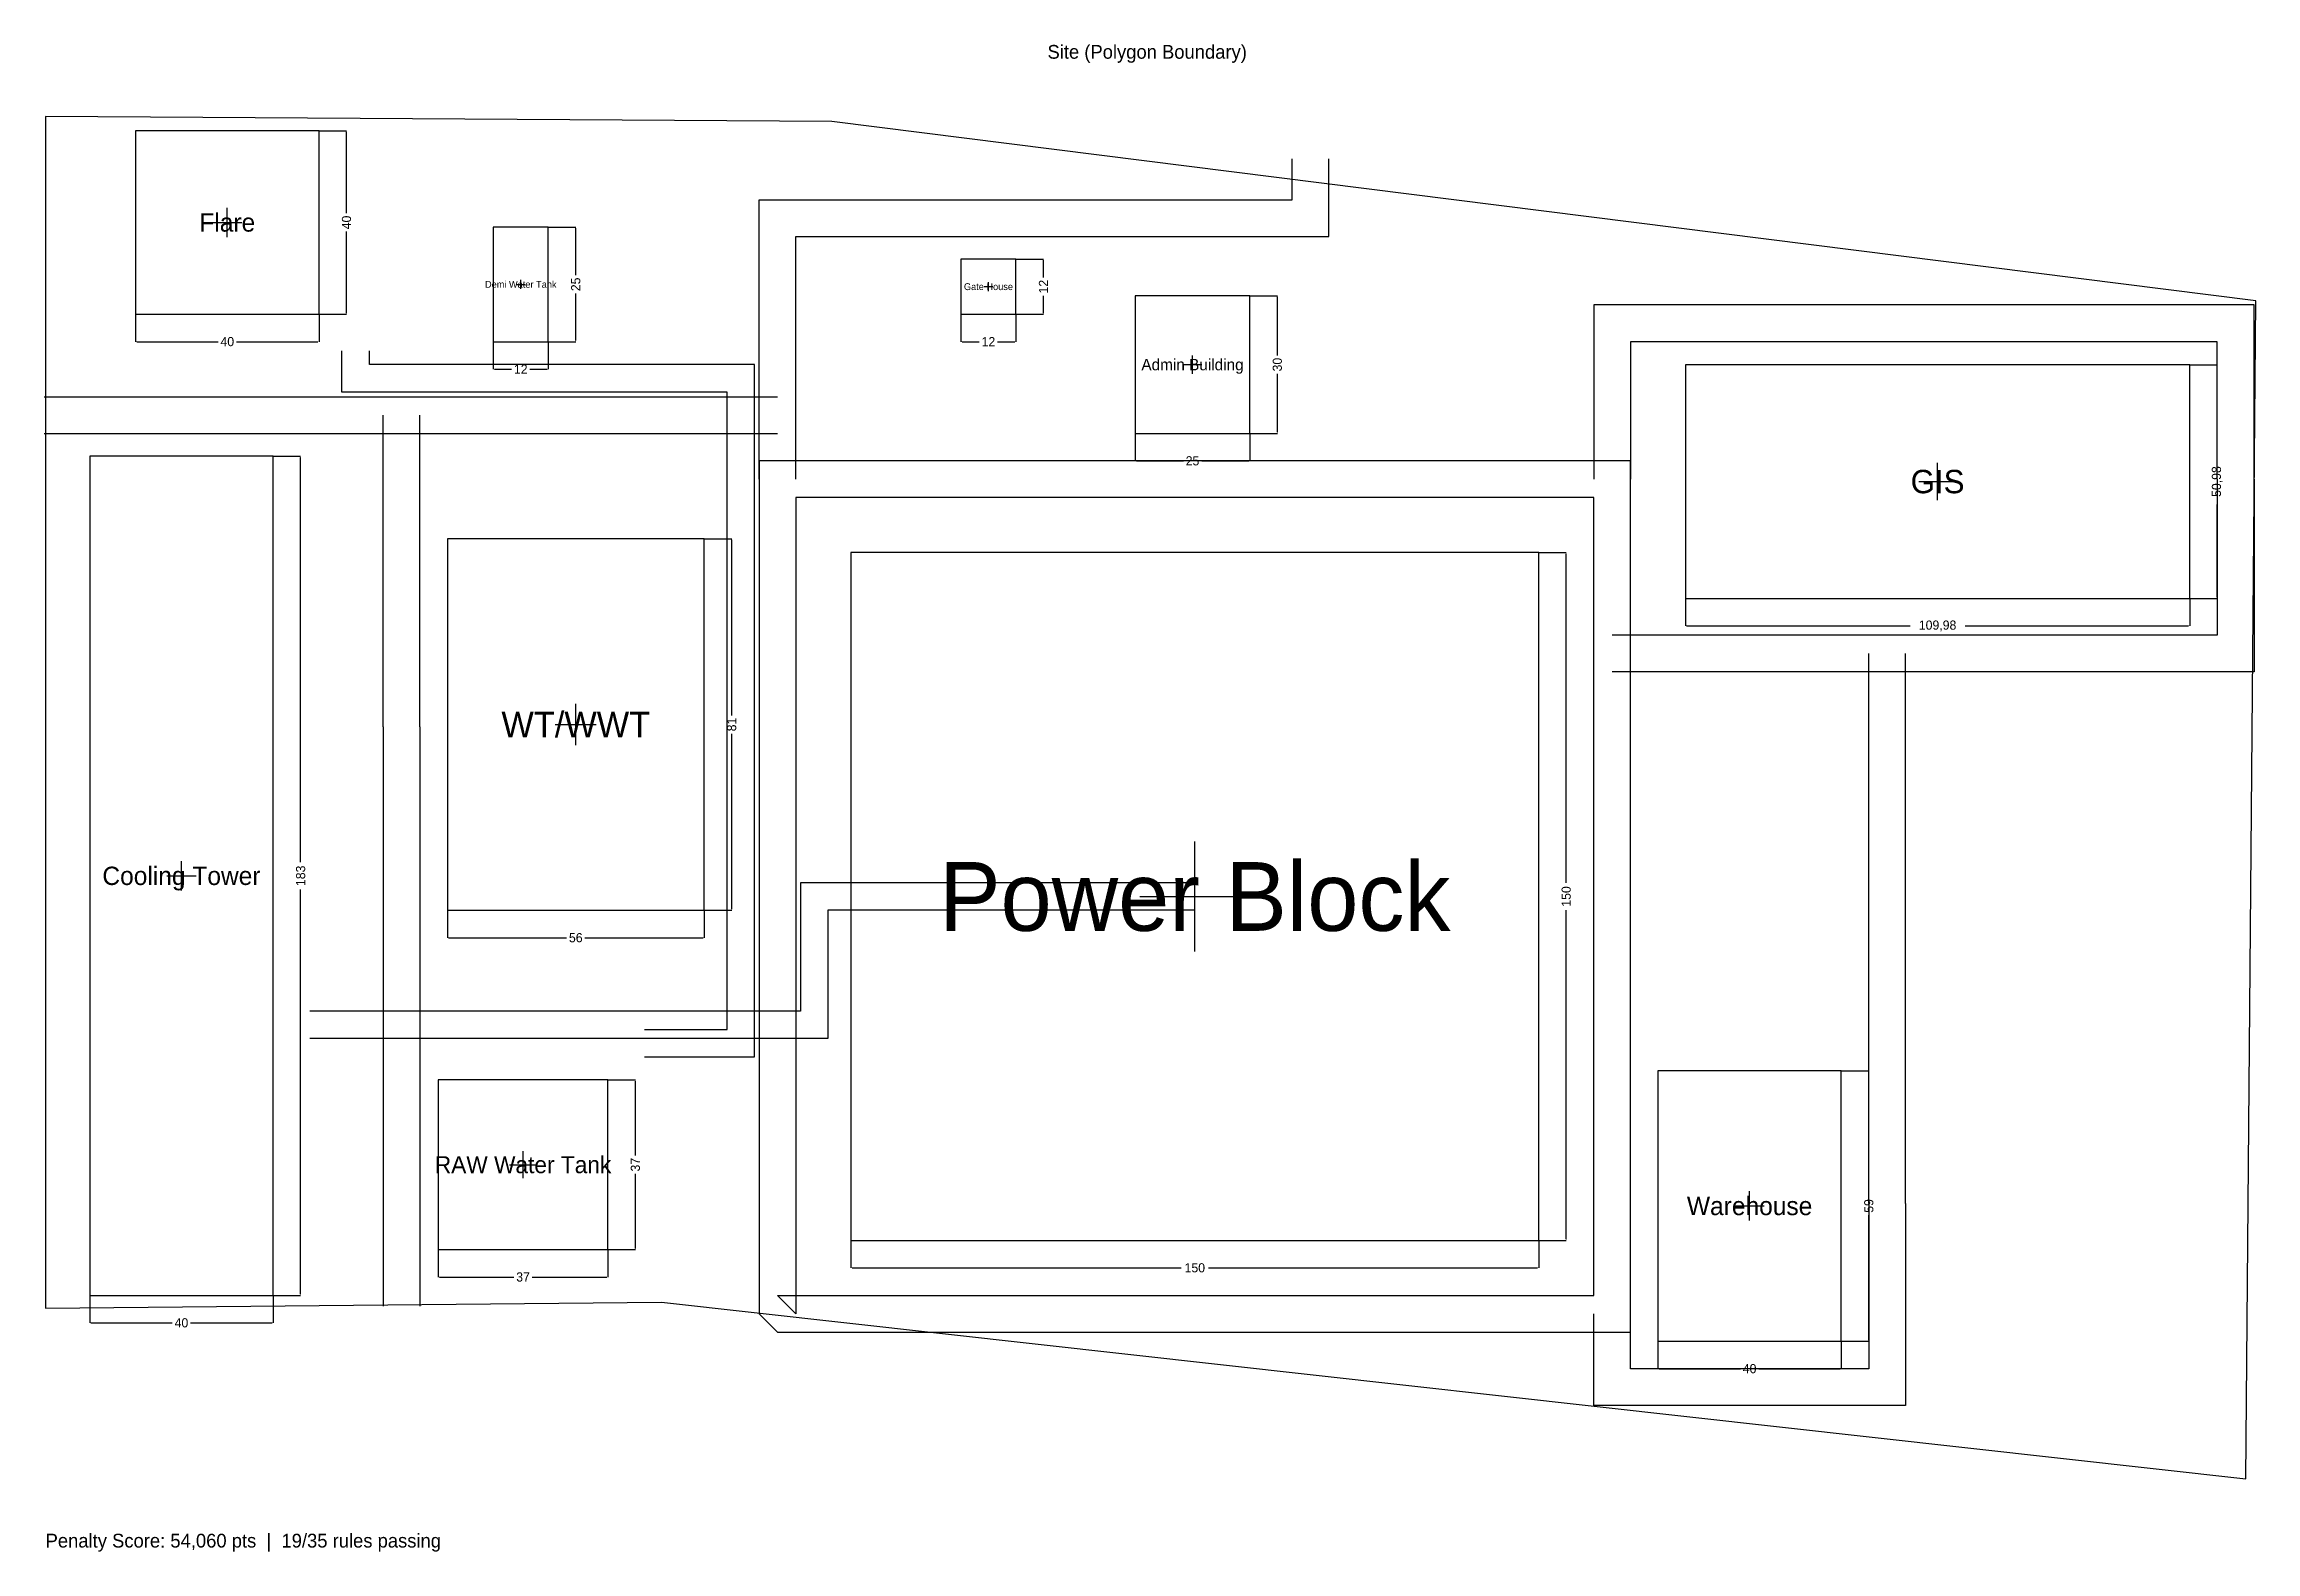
# Model space of a CAD drawing. Header units: metres. Extents: x -2 to 480, y -16 to 313.
import ezdxf
from ezdxf.enums import TextEntityAlignment as Align

# ---------------------------------------------------------------- set-up
doc = ezdxf.new("R2010")
doc.units = ezdxf.units.M
doc.linetypes.add('DASHED', pattern=[0.25, -0.25])
for name, color, linetype in [('ADMIN_BUILDING', 6, 'CONTINUOUS'), ('COOLING_TOWER', 3, 'CONTINUOUS'), ('DIMENSIONS', 8, 'CONTINUOUS'), ('FLARE', 30, 'CONTINUOUS'), ('GATE_HOUSE', 2, 'CONTINUOUS'), ('GIS', 5, 'CONTINUOUS'), ('LABELS', 7, 'CONTINUOUS'), ('PIPE_RACK', 8, 'DASHED'), ('POWER_BLOCK', 4, 'CONTINUOUS'), ('ROAD', 8, 'CONTINUOUS'), ('SITE_BOUNDARY', 7, 'CONTINUOUS'), ('WAREHOUSE', 6, 'CONTINUOUS'), ('WATER', 3, 'CONTINUOUS'), ('WT_WWT', 4, 'CONTINUOUS')]:
    doc.layers.add(name, color=color, linetype=linetype)
doc.dimstyles.get("Standard").update_dxf_attribs({"dimtxt": 2.5, "dimasz": 2.5, "dimexe": 1.25, "dimexo": 0.625, "dimtad": 1, "dimcen": 2.5, "dimazin": 3, "dimtfac": 1, "dimtmove": 0, "dimatfit": 3})

# ---------------------------------------------------------------- blocks, each defined once
blk = doc.blocks.new('_CLOSEDFILLED')
at = {"color": 0, "linetype": 'BYBLOCK'}
blk.add_solid([(-1, 0.2), (0, 0), (-1, -0.2)], dxfattribs=at)
blk = doc.blocks.new('*D1')
for p, q in [((198, 254), (198, 248)), ((210, 254), (210, 248)), ((198.25, 248), (202, 248)), ((206, 248), (209.75, 248))]:
    blk.add_line(p, q)
at = {"layer": 'Defpoints'}
for p in [(198, 254), (210, 254), (198, 248)]:
    blk.add_point(p, dxfattribs=at)
at = {"layer": 'DIMENSIONS', "xscale": 0.25, "yscale": 0.25, "rotation": 180}
blk.add_blockref('_CLOSEDFILLED', (198, 248), dxfattribs=at)
at = {"layer": 'DIMENSIONS', "xscale": 0.25, "yscale": 0.25}
blk.add_blockref('_CLOSEDFILLED', (210, 248), dxfattribs=at)
at = {"layer": 'DIMENSIONS', "insert": (204, 248), "char_height": 2, "attachment_point": 5}
blk.add_mtext('12', dxfattribs=at)
blk = doc.blocks.new('*D2')
for p, q in [((210, 266), (216, 266)), ((216, 262), (216, 265.75)), ((216, 254.25), (216, 258)), ((210, 254), (216, 254))]:
    blk.add_line(p, q)
at = {"layer": 'Defpoints'}
for p in [(210, 266), (210, 254), (216, 254)]:
    blk.add_point(p, dxfattribs=at)
at = {"layer": 'DIMENSIONS', "xscale": 0.25, "yscale": 0.25}
for p, rotation in [((216, 266), 90), ((216, 254), 270)]:
    blk.add_blockref('_CLOSEDFILLED', p, dxfattribs=dict(at, rotation=rotation))
at = {"layer": 'DIMENSIONS', "insert": (216, 260), "char_height": 2, "attachment_point": 5, "rotation": 90}
blk.add_mtext('12', dxfattribs=at)
blk = doc.blocks.new('*D3')
for p, q in [((356, 192), (356, 186)), ((465.984, 192), (465.984, 186)), ((356.25, 186), (404.992, 186)), ((416.992, 186), (465.734, 186))]:
    blk.add_line(p, q)
at = {"layer": 'Defpoints'}
for p in [(356, 192), (465.984, 192), (356, 186)]:
    blk.add_point(p, dxfattribs=at)
at = {"layer": 'DIMENSIONS', "xscale": 0.25, "yscale": 0.25, "rotation": 180}
blk.add_blockref('_CLOSEDFILLED', (356, 186), dxfattribs=at)
at = {"layer": 'DIMENSIONS', "xscale": 0.25, "yscale": 0.25}
blk.add_blockref('_CLOSEDFILLED', (465.984, 186), dxfattribs=at)
at = {"layer": 'DIMENSIONS', "insert": (410.992, 186), "char_height": 2, "attachment_point": 5}
blk.add_mtext('109,98', dxfattribs=at)
blk = doc.blocks.new('*D4')
for p, q in [((465.984, 242.984), (471.984, 242.984)), ((471.984, 222.492), (471.984, 242.734)), ((471.984, 192.25), (471.984, 212.492)), ((465.984, 192), (471.984, 192))]:
    blk.add_line(p, q)
at = {"layer": 'Defpoints'}
for p in [(465.984, 242.984), (465.984, 192), (471.984, 192)]:
    blk.add_point(p, dxfattribs=at)
at = {"layer": 'DIMENSIONS', "xscale": 0.25, "yscale": 0.25}
for p, rotation in [((471.984, 242.984), 90), ((471.984, 192), 270)]:
    blk.add_blockref('_CLOSEDFILLED', p, dxfattribs=dict(at, rotation=rotation))
at = {"layer": 'DIMENSIONS', "insert": (471.984, 217.492), "char_height": 2, "attachment_point": 5, "rotation": 90}
blk.add_mtext('50,98', dxfattribs=at)
blk = doc.blocks.new('*D5')
for p, q in [((84, 50), (84, 44)), ((121, 50), (121, 44)), ((84.25, 44), (100.5, 44)), ((104.5, 44), (120.75, 44))]:
    blk.add_line(p, q)
at = {"layer": 'Defpoints'}
for p in [(84, 50), (121, 50), (84, 44)]:
    blk.add_point(p, dxfattribs=at)
at = {"layer": 'DIMENSIONS', "xscale": 0.25, "yscale": 0.25, "rotation": 180}
blk.add_blockref('_CLOSEDFILLED', (84, 44), dxfattribs=at)
at = {"layer": 'DIMENSIONS', "xscale": 0.25, "yscale": 0.25}
blk.add_blockref('_CLOSEDFILLED', (121, 44), dxfattribs=at)
at = {"layer": 'DIMENSIONS', "insert": (102.5, 44), "char_height": 2, "attachment_point": 5}
blk.add_mtext('37', dxfattribs=at)
blk = doc.blocks.new('*D6')
for p, q in [((121, 87), (127, 87)), ((127, 70.5), (127, 86.75)), ((127, 50.25), (127, 66.5)), ((121, 50), (127, 50))]:
    blk.add_line(p, q)
at = {"layer": 'Defpoints'}
for p in [(121, 87), (121, 50), (127, 50)]:
    blk.add_point(p, dxfattribs=at)
at = {"layer": 'DIMENSIONS', "xscale": 0.25, "yscale": 0.25}
for p, rotation in [((127, 87), 90), ((127, 50), 270)]:
    blk.add_blockref('_CLOSEDFILLED', p, dxfattribs=dict(at, rotation=rotation))
at = {"layer": 'DIMENSIONS', "insert": (127, 68.5), "char_height": 2, "attachment_point": 5, "rotation": 90}
blk.add_mtext('37', dxfattribs=at)
blk = doc.blocks.new('*D7')
for p, q in [((174, 52), (174, 46)), ((324, 52), (324, 46)), ((174.25, 46), (246, 46)), ((252, 46), (323.75, 46))]:
    blk.add_line(p, q)
at = {"layer": 'Defpoints'}
for p in [(174, 52), (324, 52), (174, 46)]:
    blk.add_point(p, dxfattribs=at)
at = {"layer": 'DIMENSIONS', "xscale": 0.25, "yscale": 0.25, "rotation": 180}
blk.add_blockref('_CLOSEDFILLED', (174, 46), dxfattribs=at)
at = {"layer": 'DIMENSIONS', "xscale": 0.25, "yscale": 0.25}
blk.add_blockref('_CLOSEDFILLED', (324, 46), dxfattribs=at)
at = {"layer": 'DIMENSIONS', "insert": (249, 46), "char_height": 2, "attachment_point": 5}
blk.add_mtext('150', dxfattribs=at)
blk = doc.blocks.new('*D8')
for p, q in [((324, 202), (330, 202)), ((330, 130), (330, 201.75)), ((330, 52.25), (330, 124)), ((324, 52), (330, 52))]:
    blk.add_line(p, q)
at = {"layer": 'Defpoints'}
for p in [(324, 202), (324, 52), (330, 52)]:
    blk.add_point(p, dxfattribs=at)
at = {"layer": 'DIMENSIONS', "xscale": 0.25, "yscale": 0.25}
for p, rotation in [((330, 202), 90), ((330, 52), 270)]:
    blk.add_blockref('_CLOSEDFILLED', p, dxfattribs=dict(at, rotation=rotation))
at = {"layer": 'DIMENSIONS', "insert": (330, 127), "char_height": 2, "attachment_point": 5, "rotation": 90}
blk.add_mtext('150', dxfattribs=at)
blk = doc.blocks.new('*D9')
for p, q in [((18, 254), (18, 248)), ((58, 254), (58, 248)), ((18.25, 248), (36, 248)), ((40, 248), (57.75, 248))]:
    blk.add_line(p, q)
at = {"layer": 'Defpoints'}
for p in [(18, 254), (58, 254), (18, 248)]:
    blk.add_point(p, dxfattribs=at)
at = {"layer": 'DIMENSIONS', "xscale": 0.25, "yscale": 0.25, "rotation": 180}
blk.add_blockref('_CLOSEDFILLED', (18, 248), dxfattribs=at)
at = {"layer": 'DIMENSIONS', "xscale": 0.25, "yscale": 0.25}
blk.add_blockref('_CLOSEDFILLED', (58, 248), dxfattribs=at)
at = {"layer": 'DIMENSIONS', "insert": (38, 248), "char_height": 2, "attachment_point": 5}
blk.add_mtext('40', dxfattribs=at)
blk = doc.blocks.new('*D10')
for p, q in [((58, 294), (64, 294)), ((64, 276), (64, 293.75)), ((64, 254.25), (64, 272)), ((58, 254), (64, 254))]:
    blk.add_line(p, q)
at = {"layer": 'Defpoints'}
for p in [(58, 294), (58, 254), (64, 254)]:
    blk.add_point(p, dxfattribs=at)
at = {"layer": 'DIMENSIONS', "xscale": 0.25, "yscale": 0.25}
for p, rotation in [((64, 294), 90), ((64, 254), 270)]:
    blk.add_blockref('_CLOSEDFILLED', p, dxfattribs=dict(at, rotation=rotation))
at = {"layer": 'DIMENSIONS', "insert": (64, 274), "char_height": 2, "attachment_point": 5, "rotation": 90}
blk.add_mtext('40', dxfattribs=at)
blk = doc.blocks.new('*D11')
for p, q in [((8, 40), (8, 34)), ((48, 40), (48, 34)), ((8.25, 34), (26, 34)), ((30, 34), (47.75, 34))]:
    blk.add_line(p, q)
at = {"layer": 'Defpoints'}
for p in [(8, 40), (48, 40), (8, 34)]:
    blk.add_point(p, dxfattribs=at)
at = {"layer": 'DIMENSIONS', "xscale": 0.25, "yscale": 0.25, "rotation": 180}
blk.add_blockref('_CLOSEDFILLED', (8, 34), dxfattribs=at)
at = {"layer": 'DIMENSIONS', "xscale": 0.25, "yscale": 0.25}
blk.add_blockref('_CLOSEDFILLED', (48, 34), dxfattribs=at)
at = {"layer": 'DIMENSIONS', "insert": (28, 34), "char_height": 2, "attachment_point": 5}
blk.add_mtext('40', dxfattribs=at)
blk = doc.blocks.new('*D12')
for p, q in [((48, 223), (54, 223)), ((54, 134.5), (54, 222.75)), ((54, 40.25), (54, 128.5)), ((48, 40), (54, 40))]:
    blk.add_line(p, q)
at = {"layer": 'Defpoints'}
for p in [(48, 223), (48, 40), (54, 40)]:
    blk.add_point(p, dxfattribs=at)
at = {"layer": 'DIMENSIONS', "xscale": 0.25, "yscale": 0.25}
for p, rotation in [((54, 223), 90), ((54, 40), 270)]:
    blk.add_blockref('_CLOSEDFILLED', p, dxfattribs=dict(at, rotation=rotation))
at = {"layer": 'DIMENSIONS', "insert": (54, 131.5), "char_height": 2, "attachment_point": 5, "rotation": 90}
blk.add_mtext('183', dxfattribs=at)
blk = doc.blocks.new('*D13')
for p, q in [((86, 124), (86, 118)), ((142, 124), (142, 118)), ((86.25, 118), (112, 118)), ((116, 118), (141.75, 118))]:
    blk.add_line(p, q)
at = {"layer": 'Defpoints'}
for p in [(86, 124), (142, 124), (86, 118)]:
    blk.add_point(p, dxfattribs=at)
at = {"layer": 'DIMENSIONS', "xscale": 0.25, "yscale": 0.25, "rotation": 180}
blk.add_blockref('_CLOSEDFILLED', (86, 118), dxfattribs=at)
at = {"layer": 'DIMENSIONS', "xscale": 0.25, "yscale": 0.25}
blk.add_blockref('_CLOSEDFILLED', (142, 118), dxfattribs=at)
at = {"layer": 'DIMENSIONS', "insert": (114, 118), "char_height": 2, "attachment_point": 5}
blk.add_mtext('56', dxfattribs=at)
blk = doc.blocks.new('*D14')
for p, q in [((142, 205), (148, 205)), ((148, 166.5), (148, 204.75)), ((148, 124.25), (148, 162.5)), ((142, 124), (148, 124))]:
    blk.add_line(p, q)
at = {"layer": 'Defpoints'}
for p in [(142, 205), (142, 124), (148, 124)]:
    blk.add_point(p, dxfattribs=at)
at = {"layer": 'DIMENSIONS', "xscale": 0.25, "yscale": 0.25}
for p, rotation in [((148, 205), 90), ((148, 124), 270)]:
    blk.add_blockref('_CLOSEDFILLED', p, dxfattribs=dict(at, rotation=rotation))
at = {"layer": 'DIMENSIONS', "insert": (148, 164.5), "char_height": 2, "attachment_point": 5, "rotation": 90}
blk.add_mtext('81', dxfattribs=at)
blk = doc.blocks.new('*D15')
for p, q in [((350, 30), (350, 24)), ((390, 30), (390, 24)), ((350.25, 24), (368, 24)), ((372, 24), (389.75, 24))]:
    blk.add_line(p, q)
at = {"layer": 'Defpoints'}
for p in [(350, 30), (390, 30), (350, 24)]:
    blk.add_point(p, dxfattribs=at)
at = {"layer": 'DIMENSIONS', "xscale": 0.25, "yscale": 0.25, "rotation": 180}
blk.add_blockref('_CLOSEDFILLED', (350, 24), dxfattribs=at)
at = {"layer": 'DIMENSIONS', "xscale": 0.25, "yscale": 0.25}
blk.add_blockref('_CLOSEDFILLED', (390, 24), dxfattribs=at)
at = {"layer": 'DIMENSIONS', "insert": (370, 24), "char_height": 2, "attachment_point": 5}
blk.add_mtext('40', dxfattribs=at)
blk = doc.blocks.new('*D16')
for p, q in [((390, 89), (396, 89)), ((396, 61.5), (396, 88.75)), ((396, 30.25), (396, 57.5)), ((390, 30), (396, 30))]:
    blk.add_line(p, q)
at = {"layer": 'Defpoints'}
for p in [(390, 89), (390, 30), (396, 30)]:
    blk.add_point(p, dxfattribs=at)
at = {"layer": 'DIMENSIONS', "xscale": 0.25, "yscale": 0.25}
for p, rotation in [((396, 89), 90), ((396, 30), 270)]:
    blk.add_blockref('_CLOSEDFILLED', p, dxfattribs=dict(at, rotation=rotation))
at = {"layer": 'DIMENSIONS', "insert": (396, 59.5), "char_height": 2, "attachment_point": 5, "rotation": 90}
blk.add_mtext('59', dxfattribs=at)
blk = doc.blocks.new('*D17')
for p, q in [((236, 228), (236, 222)), ((261, 228), (261, 222)), ((236.25, 222), (246.5, 222)), ((250.5, 222), (260.75, 222))]:
    blk.add_line(p, q)
at = {"layer": 'Defpoints'}
for p in [(236, 228), (261, 228), (236, 222)]:
    blk.add_point(p, dxfattribs=at)
at = {"layer": 'DIMENSIONS', "xscale": 0.25, "yscale": 0.25, "rotation": 180}
blk.add_blockref('_CLOSEDFILLED', (236, 222), dxfattribs=at)
at = {"layer": 'DIMENSIONS', "xscale": 0.25, "yscale": 0.25}
blk.add_blockref('_CLOSEDFILLED', (261, 222), dxfattribs=at)
at = {"layer": 'DIMENSIONS', "insert": (248.5, 222), "char_height": 2, "attachment_point": 5}
blk.add_mtext('25', dxfattribs=at)
blk = doc.blocks.new('*D18')
for p, q in [((261, 258), (267, 258)), ((267, 245), (267, 257.75)), ((267, 228.25), (267, 241)), ((261, 228), (267, 228))]:
    blk.add_line(p, q)
at = {"layer": 'Defpoints'}
for p in [(261, 258), (261, 228), (267, 228)]:
    blk.add_point(p, dxfattribs=at)
at = {"layer": 'DIMENSIONS', "xscale": 0.25, "yscale": 0.25}
for p, rotation in [((267, 258), 90), ((267, 228), 270)]:
    blk.add_blockref('_CLOSEDFILLED', p, dxfattribs=dict(at, rotation=rotation))
at = {"layer": 'DIMENSIONS', "insert": (267, 243), "char_height": 2, "attachment_point": 5, "rotation": 90}
blk.add_mtext('30', dxfattribs=at)
blk = doc.blocks.new('*D19')
for p, q in [((96, 248), (96, 242)), ((108, 248), (108, 242)), ((96.25, 242), (100, 242)), ((104, 242), (107.75, 242))]:
    blk.add_line(p, q)
at = {"layer": 'Defpoints'}
for p in [(96, 248), (108, 248), (96, 242)]:
    blk.add_point(p, dxfattribs=at)
at = {"layer": 'DIMENSIONS', "xscale": 0.25, "yscale": 0.25, "rotation": 180}
blk.add_blockref('_CLOSEDFILLED', (96, 242), dxfattribs=at)
at = {"layer": 'DIMENSIONS', "xscale": 0.25, "yscale": 0.25}
blk.add_blockref('_CLOSEDFILLED', (108, 242), dxfattribs=at)
at = {"layer": 'DIMENSIONS', "insert": (102, 242), "char_height": 2, "attachment_point": 5}
blk.add_mtext('12', dxfattribs=at)
blk = doc.blocks.new('*D20')
for p, q in [((108, 273), (114, 273)), ((114, 262.5), (114, 272.75)), ((114, 248.25), (114, 258.5)), ((108, 248), (114, 248))]:
    blk.add_line(p, q)
at = {"layer": 'Defpoints'}
for p in [(108, 273), (108, 248), (114, 248)]:
    blk.add_point(p, dxfattribs=at)
at = {"layer": 'DIMENSIONS', "xscale": 0.25, "yscale": 0.25}
for p, rotation in [((114, 273), 90), ((114, 248), 270)]:
    blk.add_blockref('_CLOSEDFILLED', p, dxfattribs=dict(at, rotation=rotation))
at = {"layer": 'DIMENSIONS', "insert": (114, 260.5), "char_height": 2, "attachment_point": 5, "rotation": 90}
blk.add_mtext('25', dxfattribs=at)

msp = doc.modelspace()

# ---------------------------------------------------------------- linework, layer by layer
at = {"layer": 'ADMIN_BUILDING'}
for p, q in [((246.5, 243), (250.5, 243)), ((248.5, 241), (248.5, 245))]:
    msp.add_line(p, q, dxfattribs=at)
msp.add_lwpolyline([(236, 228), (261, 228), (261, 258), (236, 258)], close=True, dxfattribs=at)
at = {"layer": 'COOLING_TOWER'}
for p, q in [((24.8, 131.5), (31.2, 131.5)), ((28, 128.3), (28, 134.7))]:
    msp.add_line(p, q, dxfattribs=at)
msp.add_lwpolyline([(8, 40), (48, 40), (48, 223), (8, 223)], close=True, dxfattribs=at)
at = {"layer": 'FLARE'}
for p, q in [((38, 270.8), (38, 277.2)), ((34.8, 274), (41.2, 274))]:
    msp.add_line(p, q, dxfattribs=at)
msp.add_lwpolyline([(18, 254), (58, 254), (58, 294), (18, 294)], close=True, dxfattribs=at)
at = {"layer": 'GATE_HOUSE'}
for p, q in [((204, 259.04), (204, 260.96)), ((203.04, 260), (204.96, 260))]:
    msp.add_line(p, q, dxfattribs=at)
msp.add_lwpolyline([(198, 254), (210, 254), (210, 266), (198, 266)], close=True, dxfattribs=at)
at = {"layer": 'GIS'}
for p, q in [((406.913, 217.492), (415.071, 217.492)), ((410.992, 213.413), (410.992, 221.571))]:
    msp.add_line(p, q, dxfattribs=at)
msp.add_lwpolyline([(356, 192), (465.984, 192), (465.984, 242.984), (356, 242.984)], close=True, dxfattribs=at)
at = {"layer": 'PIPE_RACK'}
for points in [[(129, 98), (147, 98), (147, 116), (147, 237), (116, 237), (63, 237), (63, 246)], [(129, 92), (153, 92), (153, 116), (153, 243), (116, 243), (69, 243), (69, 246)], [(249, 130), (163, 130), (163, 102), (56, 102)], [(249, 124), (169, 124), (169, 96), (56, 96)]]:
    msp.add_lwpolyline(points, dxfattribs=at)
at = {"layer": 'POWER_BLOCK'}
for p, q in [((249, 115), (249, 139)), ((237, 127), (261, 127))]:
    msp.add_line(p, q, dxfattribs=at)
msp.add_lwpolyline([(174, 52), (324, 52), (324, 202), (174, 202)], close=True, dxfattribs=at)
at = {"layer": 'ROAD'}
for points in [[(190, 278.962), (204.926, 278.962), (218, 278.962), (270.247, 278.962), (270.247, 287.896)], [(190, 270.962), (204.926, 270.962), (218, 270.962), (278.247, 270.962), (278.247, 287.896)], [(154, 218), (154, 278.962), (190, 278.962)], [(162, 218), (162, 270.962), (190, 270.962)], [(480, 218), (480, 256), (336, 256), (336, 218)], [(472, 218), (472, 248), (344, 248), (344, 218)], [(-1.925, 236), (158, 236)], [(72, 164), (72, 232)], [(80, 164), (80, 232)], [(-1.925, 228), (158, 228)], [(480, 218), (480, 176), (340, 176)], [(472, 218), (472, 184), (340, 184)], [(396, 60), (396, 180)], [(404, 60), (404, 180)], [(72, 164), (72, 37.636)], [(80, 164), (80, 37.636)], [(404, 60), (404, 16), (336, 16), (336, 36)], [(396, 60), (396, 24), (344, 24), (344, 36)]]:
    msp.add_lwpolyline(points, dxfattribs=at)
for points in [[(158, 32), (344, 32), (344, 222), (154, 222), (154, 36)], [(158, 40), (336, 40), (336, 214), (162, 214), (162, 36)]]:
    msp.add_lwpolyline(points, close=True, dxfattribs=at)
at = {"layer": 'SITE_BOUNDARY'}
msp.add_lwpolyline([(132.687, 38.489), (478.197, 0), (480.384, 256.874), (169.873, 296.012), (-1.625, 297.097), (-1.625, 37.178)], close=True, dxfattribs=at)
at = {"layer": 'WAREHOUSE'}
for p, q in [((366.8, 59.5), (373.2, 59.5)), ((370, 56.3), (370, 62.7))]:
    msp.add_line(p, q, dxfattribs=at)
msp.add_lwpolyline([(350, 30), (390, 30), (390, 89), (350, 89)], close=True, dxfattribs=at)
at = {"layer": 'WATER'}
for p, q in [((101.04, 260.5), (102.96, 260.5)), ((102, 259.54), (102, 261.46)), ((99.54, 68.5), (105.46, 68.5)), ((102.5, 65.54), (102.5, 71.46))]:
    msp.add_line(p, q, dxfattribs=at)
for points in [[(96, 248), (108, 248), (108, 273), (96, 273)], [(84, 50), (121, 50), (121, 87), (84, 87)]]:
    msp.add_lwpolyline(points, close=True, dxfattribs=at)
at = {"layer": 'WT_WWT'}
for p, q in [((114, 160.02), (114, 168.98)), ((109.52, 164.5), (118.48, 164.5))]:
    msp.add_line(p, q, dxfattribs=at)
msp.add_lwpolyline([(86, 124), (142, 124), (142, 205), (86, 205)], close=True, dxfattribs=at)

# ---------------------------------------------------------------- texts
at = {"layer": 'LABELS'}
for s, height, p in [('Site (Polygon Boundary)', 3, (238.617, 311.214)), ('Flare', 4, (38, 274)), ('Demi Water Tank', 1.5, (102, 260.5)), ('Gate House', 1.5, (204, 260)), ('Admin Building', 2.5, (248.5, 243)), ('GIS', 5.0984, (410.992, 217.492)), ('WT/WWT', 5.6, (114, 164.5)), ('Power Block', 15, (249, 127)), ('Cooling Tower', 4, (28, 131.5)), ('RAW Water Tank', 3.7, (102.5, 68.5)), ('Warehouse', 4, (370, 59.5))]:
    msp.add_text(s, height=height, dxfattribs=at).set_placement(p, align=Align.MIDDLE_CENTER)
msp.add_text('Penalty Score: 54,060 pts  |  19/35 rules passing', height=3, dxfattribs=at).set_placement((-1.625, -15))

# ---------------------------------------------------------------- dimensions: what is measured, and where the dimension line sits
at = {"layer": 'DIMENSIONS'}
for base, p1, p2, picture, middle in [((64, 254), (58, 254), (58, 294), '*D10', (64, 274)), ((114, 248), (108, 248), (108, 273), '*D20', (114, 260.5)), ((216, 254), (210, 254), (210, 266), '*D2', (216, 260)), ((267, 228), (261, 228), (261, 258), '*D18', (267, 243)), ((471.984, 192), (465.984, 192), (465.984, 242.984), '*D4', (471.984, 217.492)), ((54, 40), (48, 40), (48, 223), '*D12', (54, 131.5)), ((148, 124), (142, 124), (142, 205), '*D14', (148, 164.5)), ((330, 52), (324, 52), (324, 202), '*D8', (330, 127)), ((127, 50), (121, 50), (121, 87), '*D6', (127, 68.5)), ((396, 30), (390, 30), (390, 89), '*D16', (396, 59.5))]:
    dim = msp.add_linear_dim(base=base, p1=p1, p2=p2, angle=90, dimstyle='Standard', override={"dimtxt": 2}, dxfattribs=at)
    dim.commit()
    dim.dimension.update_dxf_attribs({"geometry": picture, "text_midpoint": middle})
for base, p1, p2, picture, middle in [((18, 248), (18, 254), (58, 254), '*D9', (38, 248)), ((198, 248), (198, 254), (210, 254), '*D1', (204, 248)), ((96, 242), (96, 248), (108, 248), '*D19', (102, 242)), ((236, 222), (236, 228), (261, 228), '*D17', (248.5, 222)), ((356, 186), (356, 192), (465.984, 192), '*D3', (410.992, 186)), ((86, 118), (86, 124), (142, 124), '*D13', (114, 118)), ((84, 44), (84, 50), (121, 50), '*D5', (102.5, 44)), ((174, 46), (174, 52), (324, 52), '*D7', (249, 46)), ((8, 34), (8, 40), (48, 40), '*D11', (28, 34)), ((350, 24), (350, 30), (390, 30), '*D15', (370, 24))]:
    dim = msp.add_linear_dim(base=base, p1=p1, p2=p2, dimstyle='Standard', override={"dimtxt": 2}, dxfattribs=at)
    dim.commit()
    dim.dimension.update_dxf_attribs({"geometry": picture, "text_midpoint": middle})

doc.saveas('drawing.dxf')
